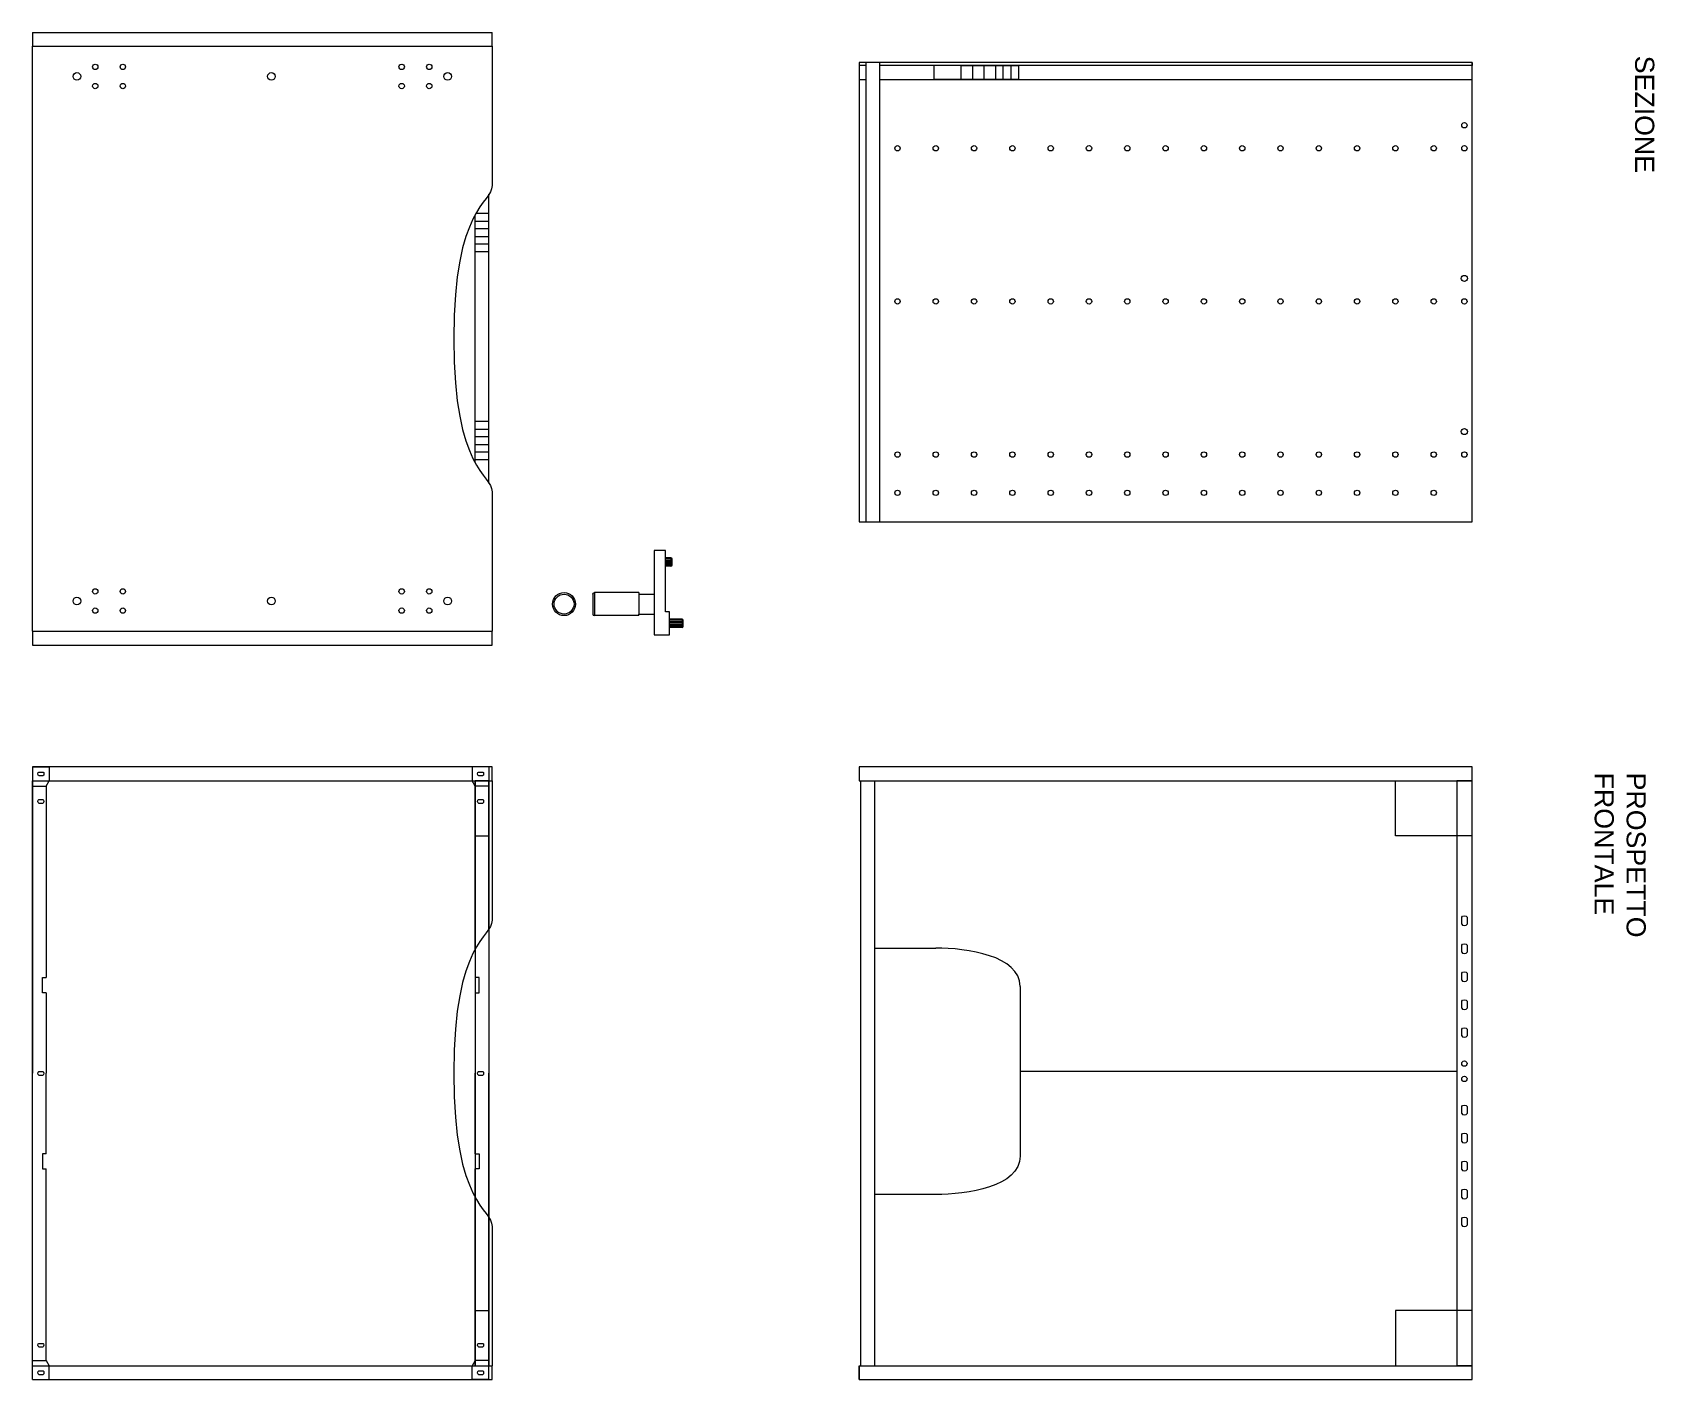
# Model space of a CAD drawing. Header units: millimetres. Extents: x 2366 to 5280, y 1749 to 5025.
# Drawn here: x 3238.8 to 3450.6, y 4670.4 to 4846.3 of the extents above; entities that cross this region are included whole.
import ezdxf

# ---------------------------------------------------------------- set-up
doc = ezdxf.new("R2010")
doc.units = ezdxf.units.MM
doc.layers.add('mobile forno', color=21, linetype='Continuous', lineweight=18)
doc.styles.get("Standard").update_dxf_attribs({"font": 'arial.ttf'})

# ---------------------------------------------------------------- blocks, each defined once
blk = doc.blocks.new('buchi vite')
at = {"layer": 'mobile forno'}
for p, q in [((3441.82, 4619.78), (3442.38, 4619.78)), ((3441.82, 4619.32), (3442.38, 4619.32))]:
    blk.add_line(p, q, dxfattribs=at)
for points in [[(3441.82, 4619.32), (3441.66, 4619.32), (3441.66, 4619.78), (3441.82, 4619.78)], [(3442.38, 4619.78), (3442.53, 4619.78), (3442.53, 4619.32), (3442.38, 4619.32)]]:
    blk.add_open_spline(points, degree=3, dxfattribs=at)
blk = doc.blocks.new('buchi viti2')
at = {"layer": 'mobile forno'}
for points in [[(3434.7, 4603.52), (3434.7, 4604.42)], [(3435.4, 4604.42), (3435.4, 4603.52)]]:
    blk.add_lwpolyline(points, dxfattribs=at)
for points in [[(3434.7, 4604.42), (3434.7, 4604.66), (3435.4, 4604.66), (3435.4, 4604.42)], [(3434.7, 4603.52), (3434.7, 4603.29), (3435.4, 4603.29), (3435.4, 4603.52)]]:
    blk.add_open_spline(points, degree=3, dxfattribs=at)

msp = doc.modelspace()

# ---------------------------------------------------------------- linework, layer by layer
at = {"layer": 'mobile forno'}
for p, q in [((3238.819, 4846.294), (3298.819, 4846.294)), ((3238.819, 4844.494), (3298.819, 4844.494)), ((3298.819, 4844.494), (3298.819, 4826.294)), ((3347.616, 4841.969), (3346.745, 4841.969)), ((3349.416, 4842.369), (3349.416, 4782.369)), ((3426.745, 4841.969), (3349.416, 4841.969)), ((3426.745, 4842.369), (3426.745, 4841.969)), ((3346.745, 4840.169), (3347.616, 4840.169)), ((3349.416, 4840.169), (3426.745, 4840.169)), ((3367.545, 4840.169), (3356.545, 4840.169)), ((3298.419, 4787.435), (3298.419, 4825.153)), ((3296.619, 4790.094), (3296.619, 4822.494)), ((3298.819, 4786.294), (3298.819, 4768.094)), ((3321.471, 4770.641), (3321.471, 4778.641)), ((3322.176, 4777.692), (3321.471, 4777.692)), ((3322.176, 4777.535), (3321.471, 4777.535)), ((3321.471, 4777.377), (3322.176, 4777.377)), ((3322.176, 4777.22), (3321.471, 4777.22)), ((3322.176, 4777.692), (3322.176, 4776.589)), ((3322.334, 4776.75), (3322.334, 4777.535)), ((3322.334, 4777.535), (3322.334, 4777.535)), ((3321.471, 4777.062), (3322.176, 4777.062)), ((3322.176, 4776.904), (3321.471, 4776.904)), ((3321.471, 4776.747), (3322.176, 4776.747)), ((3322.176, 4776.589), (3321.471, 4776.589)), ((3312.171, 4773.141), (3312.171, 4770.141)), ((3317.971, 4773.141), (3312.171, 4773.141)), ((3317.971, 4773.141), (3317.971, 4770.341)), ((3311.971, 4772.941), (3311.971, 4770.341)), ((3319.971, 4772.941), (3319.971, 4770.341)), ((3321.971, 4770.641), (3321.471, 4770.641)), ((3321.971, 4767.641), (3321.971, 4770.641)), ((3323.626, 4769.692), (3321.971, 4769.692)), ((3323.626, 4769.535), (3321.971, 4769.535)), ((3321.971, 4769.377), (3323.626, 4769.377)), ((3323.626, 4769.22), (3321.971, 4769.22)), ((3321.971, 4769.062), (3323.626, 4769.062)), ((3323.626, 4768.904), (3321.971, 4768.904)), ((3321.971, 4768.747), (3323.626, 4768.747)), ((3323.626, 4769.692), (3323.626, 4768.589)), ((3323.784, 4768.749), (3323.784, 4769.535)), ((3323.784, 4769.535), (3323.784, 4769.535)), ((3238.819, 4768.094), (3298.819, 4768.094)), ((3238.819, 4768.094), (3298.819, 4768.094)), ((3323.626, 4768.589), (3321.971, 4768.589)), ((3298.819, 4750.372), (3238.819, 4750.372)), ((3238.819, 4750.372), (3241.019, 4750.372)), ((3238.819, 4750.372), (3238.819, 4710.372)), ((3241.019, 4750.372), (3241.019, 4748.572)), ((3298.419, 4750.372), (3296.219, 4750.372)), ((3296.219, 4750.372), (3296.219, 4748.572)), ((3298.419, 4750.372), (3298.419, 4710.372)), ((3298.819, 4748.572), (3298.819, 4750.372)), ((3346.745, 4750.372), (3346.745, 4748.572)), ((3426.745, 4750.372), (3346.745, 4750.372)), ((3426.745, 4670.372), (3426.745, 4750.372)), ((3238.819, 4748.572), (3298.819, 4748.572)), ((3238.819, 4672.172), (3238.819, 4748.372)), ((3240.619, 4747.872), (3241.019, 4748.572)), ((3296.619, 4747.872), (3296.219, 4748.572)), ((3296.619, 4726.572), (3296.619, 4748.572)), ((3298.419, 4729.231), (3298.419, 4748.572)), ((3298.419, 4748.572), (3298.419, 4672.172)), ((3298.819, 4748.572), (3298.819, 4730.372)), ((3346.745, 4748.572), (3426.745, 4748.572)), ((3346.945, 4672.172), (3346.945, 4748.572)), ((3348.745, 4748.572), (3348.745, 4672.172)), ((3348.745, 4748.572), (3348.745, 4726.719)), ((3416.745, 4741.372), (3416.745, 4748.572)), ((3296.619, 4741.372), (3298.419, 4741.372)), ((3426.745, 4741.372), (3416.745, 4741.372)), ((3348.745, 4726.719), (3356.745, 4726.719)), ((3240.619, 4720.872), (3240.119, 4720.872)), ((3240.619, 4720.872), (3240.619, 4710.372)), ((3296.619, 4720.872), (3297.119, 4720.872)), ((3296.619, 4720.872), (3296.619, 4710.372)), ((3367.745, 4721.719), (3367.745, 4699.548)), ((3238.819, 4670.372), (3238.819, 4710.372)), ((3240.619, 4699.872), (3240.619, 4710.372)), ((3296.619, 4699.872), (3296.619, 4710.372)), ((3298.419, 4670.372), (3298.419, 4710.372)), ((3240.619, 4699.872), (3240.119, 4699.872)), ((3296.619, 4699.872), (3297.119, 4699.872)), ((3296.619, 4672.172), (3296.619, 4694.172)), ((3356.745, 4694.548), (3348.745, 4694.548)), ((3348.745, 4694.548), (3348.745, 4672.172)), ((3298.419, 4672.172), (3298.419, 4691.513)), ((3298.819, 4690.372), (3298.819, 4672.172)), ((3296.619, 4679.372), (3298.419, 4679.372)), ((3238.819, 4672.172), (3298.819, 4672.172)), ((3240.619, 4672.872), (3241.019, 4672.172)), ((3241.019, 4670.372), (3241.019, 4672.172)), ((3296.619, 4672.872), (3296.219, 4672.172)), ((3296.219, 4670.372), (3296.219, 4672.172)), ((3298.819, 4670.372), (3298.819, 4672.172)), ((3346.745, 4670.372), (3346.745, 4672.172)), ((3346.745, 4672.172), (3426.745, 4672.172)), ((3346.745, 4672.172), (3346.945, 4672.172)), ((3346.745, 4672.172), (3346.745, 4670.372)), ((3238.819, 4670.372), (3298.819, 4670.372)), ((3238.819, 4670.372), (3241.019, 4670.372)), ((3298.419, 4670.372), (3296.219, 4670.372)), ((3346.745, 4670.372), (3426.745, 4670.372))]:
    msp.add_line(p, q, dxfattribs=at)
for points in [[(3238.819, 4846.294), (3238.819, 4844.494), (3298.819, 4844.494), (3298.819, 4846.294)], [(3238.819, 4768.094), (3238.819, 4844.494)], [(3296.619, 4844.494), (3298.419, 4844.494)], [(3426.745, 4782.369), (3426.745, 4842.369), (3346.745, 4842.369), (3346.745, 4782.369), (3426.745, 4782.369)], [(3346.745, 4841.969), (3346.745, 4840.169)], [(3349.416, 4842.369), (3347.616, 4842.369), (3347.616, 4782.369), (3349.416, 4782.369)], [(3356.545, 4840.169), (3356.545, 4841.969)], [(3360.045, 4841.969), (3367.545, 4841.969), (3367.545, 4840.169)], [(3360.045, 4840.169), (3360.045, 4841.969)], [(3361.545, 4841.969), (3361.545, 4840.169)], [(3363.045, 4840.169), (3363.045, 4841.969)], [(3364.545, 4841.969), (3364.545, 4840.169)], [(3365.545, 4840.169), (3365.545, 4841.969)], [(3366.545, 4841.969), (3366.545, 4840.169)], [(3298.419, 4822.641), (3296.701, 4822.641)], [(3296.599, 4821.641), (3298.419, 4821.641)], [(3298.419, 4820.641), (3296.619, 4820.641)], [(3296.619, 4819.641), (3298.419, 4819.641)], [(3298.419, 4818.641), (3296.619, 4818.641)], [(3298.419, 4817.641), (3296.619, 4817.641)], [(3296.599, 4794.47), (3298.419, 4794.47)], [(3298.419, 4795.47), (3296.619, 4795.47)], [(3298.419, 4793.47), (3296.619, 4793.47)], [(3296.619, 4792.47), (3298.419, 4792.47)], [(3298.419, 4791.47), (3296.619, 4791.47)], [(3298.419, 4790.47), (3296.619, 4790.47)], [(3319.971, 4778.641), (3319.971, 4767.641), (3321.971, 4767.641)], [(3321.471, 4778.641), (3319.971, 4778.641)], [(3317.971, 4773.141), (3317.971, 4772.941), (3319.971, 4772.941)], [(3317.971, 4770.141), (3312.171, 4770.141)], [(3317.971, 4770.141), (3317.971, 4770.341), (3319.971, 4770.341)], [(3321.971, 4767.641), (3321.971, 4770.641)], [(3238.819, 4768.094), (3239.655, 4768.094)], [(3238.819, 4768.094), (3238.819, 4766.294), (3298.819, 4766.294), (3298.819, 4768.094)], [(3296.619, 4768.094), (3298.419, 4768.094)], [(3238.819, 4750.372), (3238.819, 4748.572), (3298.819, 4748.572)], [(3238.819, 4672.172), (3238.819, 4748.572)], [(3238.819, 4747.872), (3240.619, 4747.872), (3240.619, 4722.872)], [(3296.619, 4748.572), (3298.419, 4748.572)], [(3298.419, 4748.572), (3296.619, 4748.572), (3296.619, 4672.172)], [(3298.419, 4747.872), (3296.619, 4747.872), (3296.619, 4722.872)], [(3348.745, 4748.572), (3416.745, 4748.572)], [(3426.745, 4748.572), (3424.745, 4748.572), (3424.745, 4672.172)], [(3240.119, 4720.872), (3240.119, 4722.872), (3240.619, 4722.872)], [(3297.119, 4720.872), (3297.119, 4722.872), (3296.619, 4722.872)], [(3367.745, 4721.719), (3367.745, 4710.633), (3424.745, 4710.633)], [(3240.119, 4699.872), (3240.119, 4697.872), (3240.619, 4697.872)], [(3297.119, 4699.872), (3297.119, 4697.872), (3296.619, 4697.872)], [(3238.819, 4672.872), (3240.619, 4672.872), (3240.619, 4697.872)], [(3298.419, 4672.872), (3296.619, 4672.872), (3296.619, 4697.872)], [(3426.745, 4679.372), (3416.745, 4679.372), (3416.745, 4672.172)], [(3238.819, 4670.372), (3238.819, 4672.172), (3298.819, 4672.172)], [(3238.819, 4672.172), (3239.655, 4672.172)], [(3296.619, 4672.172), (3298.419, 4672.172)], [(3348.745, 4672.172), (3416.745, 4672.172)], [(3426.745, 4672.172), (3424.745, 4672.172)]]:
    msp.add_lwpolyline(points, dxfattribs=at)
for centre, radius in [((3244.619, 4840.544), 0.5), ((3247.019, 4841.794), 0.35), ((3250.619, 4841.794), 0.35), ((3270.019, 4840.544), 0.5), ((3287.019, 4841.794), 0.35), ((3290.619, 4841.794), 0.35), ((3293.019, 4840.544), 0.5), ((3247.019, 4839.294), 0.35), ((3250.619, 4839.294), 0.35), ((3287.019, 4839.294), 0.35), ((3290.619, 4839.294), 0.35), ((3425.745, 4834.169), 0.35), ((3351.745, 4831.169), 0.35), ((3356.745, 4831.169), 0.35), ((3361.745, 4831.169), 0.35), ((3366.745, 4831.169), 0.35), ((3371.745, 4831.169), 0.35), ((3376.745, 4831.169), 0.35), ((3381.745, 4831.169), 0.35), ((3386.745, 4831.169), 0.35), ((3391.745, 4831.169), 0.35), ((3396.745, 4831.169), 0.35), ((3401.745, 4831.169), 0.35), ((3406.745, 4831.169), 0.35), ((3411.745, 4831.169), 0.35), ((3416.745, 4831.169), 0.35), ((3421.745, 4831.169), 0.35), ((3425.745, 4831.169), 0.35), ((3425.745, 4814.169), 0.4), ((3351.745, 4811.169), 0.35), ((3356.745, 4811.169), 0.35), ((3361.745, 4811.169), 0.35), ((3366.745, 4811.169), 0.35), ((3371.745, 4811.169), 0.35), ((3376.745, 4811.169), 0.35), ((3381.745, 4811.169), 0.35), ((3386.745, 4811.169), 0.35), ((3391.745, 4811.169), 0.35), ((3396.745, 4811.169), 0.35), ((3401.745, 4811.169), 0.35), ((3406.745, 4811.169), 0.35), ((3411.745, 4811.169), 0.35), ((3416.745, 4811.169), 0.35), ((3421.745, 4811.169), 0.35), ((3425.745, 4811.169), 0.35), ((3425.745, 4794.169), 0.4), ((3351.745, 4791.169), 0.35), ((3356.745, 4791.169), 0.35), ((3361.745, 4791.169), 0.35), ((3366.745, 4791.169), 0.35), ((3371.745, 4791.169), 0.35), ((3376.745, 4791.169), 0.35), ((3381.745, 4791.169), 0.35), ((3386.745, 4791.169), 0.35), ((3391.745, 4791.169), 0.35), ((3396.745, 4791.169), 0.35), ((3401.745, 4791.169), 0.35), ((3406.745, 4791.169), 0.35), ((3411.745, 4791.169), 0.35), ((3416.745, 4791.169), 0.35), ((3421.745, 4791.169), 0.35), ((3425.745, 4791.169), 0.35), ((3351.745, 4786.169), 0.35), ((3356.745, 4786.169), 0.35), ((3361.745, 4786.169), 0.35), ((3366.745, 4786.169), 0.35), ((3371.745, 4786.169), 0.35), ((3376.745, 4786.169), 0.35), ((3381.745, 4786.169), 0.35), ((3386.745, 4786.169), 0.35), ((3391.745, 4786.169), 0.35), ((3396.745, 4786.169), 0.35), ((3401.745, 4786.169), 0.35), ((3406.745, 4786.169), 0.35), ((3411.745, 4786.169), 0.35), ((3416.745, 4786.169), 0.35), ((3421.745, 4786.169), 0.35), ((3247.019, 4773.294), 0.35), ((3250.619, 4773.294), 0.35), ((3287.019, 4773.294), 0.35), ((3290.619, 4773.294), 0.35), ((3308.216, 4771.641), 1.5), ((3244.619, 4772.044), 0.5), ((3247.019, 4770.794), 0.35), ((3250.619, 4770.794), 0.35), ((3270.019, 4772.044), 0.5), ((3287.019, 4770.794), 0.35), ((3290.619, 4770.794), 0.35), ((3293.019, 4772.044), 0.5), ((3308.216, 4771.641), 1.3), ((3425.746, 4711.633), 0.35), ((3425.746, 4709.633), 0.35)]:
    msp.add_circle(centre, radius, dxfattribs=at)
for points in [[(3298.819, 4826.294), (3298.819, 4823.937), (3293.819, 4823.651), (3293.819, 4806.295)], [(3322.334, 4777.535), (3322.334, 4777.609), (3322.251, 4777.692), (3322.176, 4777.692)], [(3322.176, 4776.589), (3322.251, 4776.589), (3322.334, 4776.675), (3322.334, 4776.75)], [(3311.971, 4772.941), (3311.971, 4773.035), (3312.077, 4773.141), (3312.171, 4773.141)], [(3311.971, 4770.341), (3311.971, 4770.247), (3312.077, 4770.141), (3312.171, 4770.141)], [(3323.784, 4769.535), (3323.784, 4769.609), (3323.7, 4769.692), (3323.626, 4769.692)], [(3323.626, 4768.589), (3323.701, 4768.589), (3323.784, 4768.675), (3323.784, 4768.749)], [(3298.819, 4730.372), (3298.819, 4728.015), (3293.819, 4727.729), (3293.819, 4710.373)], [(3367.745, 4721.719), (3367.745, 4725.746), (3360.772, 4726.719), (3356.745, 4726.719)], [(3367.745, 4699.548), (3367.745, 4695.52), (3360.772, 4694.548), (3356.745, 4694.548)]]:
    msp.add_open_spline(points, degree=3, dxfattribs=at)
for points in [[(3293.819, 4806.294), (3293.819, 4788.937), (3298.819, 4788.651), (3298.819, 4786.294), (3298.819, 4786.294), (3298.819, 4786.294), (3298.819, 4786.294), (3298.819, 4786.294), (3298.819, 4786.294), (3298.819, 4786.294)], [(3293.819, 4710.372), (3293.819, 4693.015), (3298.819, 4692.729), (3298.819, 4690.372), (3298.819, 4690.372), (3298.819, 4690.372), (3298.819, 4690.372), (3298.819, 4690.372), (3298.819, 4690.372), (3298.819, 4690.372)]]:
    msp.add_open_spline(points, degree=3, knots=[0, 0, 0, 0, 7.0710678, 7.0710678, 7.0710678, 7.0710741, 7.0710741, 7.0710741, 7.0711538, 7.0711538, 7.0711538, 7.0711538], dxfattribs=at)

# ---------------------------------------------------------------- block references
for name, p in [('buchi vite', (-202.178, 129.923)), ('buchi vite', (-144.778, 129.923)), ('buchi vite', (-202.182, 126.323)), ('buchi vite', (-144.782, 126.323)), ('buchi viti2', (-9.303, 126.323)), ('buchi viti2', (-9.303, 122.673)), ('buchi viti2', (-9.303, 119.023)), ('buchi viti2', (-9.303, 115.373)), ('buchi viti2', (-9.303, 111.723)), ('buchi vite', (-202.182, 90.823)), ('buchi vite', (-144.782, 90.823)), ('buchi viti2', (-9.303, 101.595)), ('buchi viti2', (-9.303, 97.945)), ('buchi viti2', (-9.303, 94.295)), ('buchi viti2', (-9.303, 90.645)), ('buchi viti2', (-9.303, 86.995)), ('buchi vite', (-202.182, 55.323)), ('buchi vite', (-144.782, 55.323)), ('buchi vite', (-202.178, 51.723)), ('buchi vite', (-144.778, 51.723))]:
    msp.add_blockref(name, p, dxfattribs=at)

# ---------------------------------------------------------------- texts
at = {"layer": 'mobile forno', "char_height": 2.5, "attachment_point": 1, "rotation": 270}
for s, width, insert in [('SEZIONE', 8.22104, (3450.537, 4843.256)), ('PROSPETTO FRONTALE', 12.95701, (3449.424, 4749.634))]:
    msp.add_mtext_dynamic_manual_height_columns(s, width=width, gutter_width=12.5, heights=[0], dxfattribs=dict(at, insert=insert))

doc.saveas('drawing.dxf')
